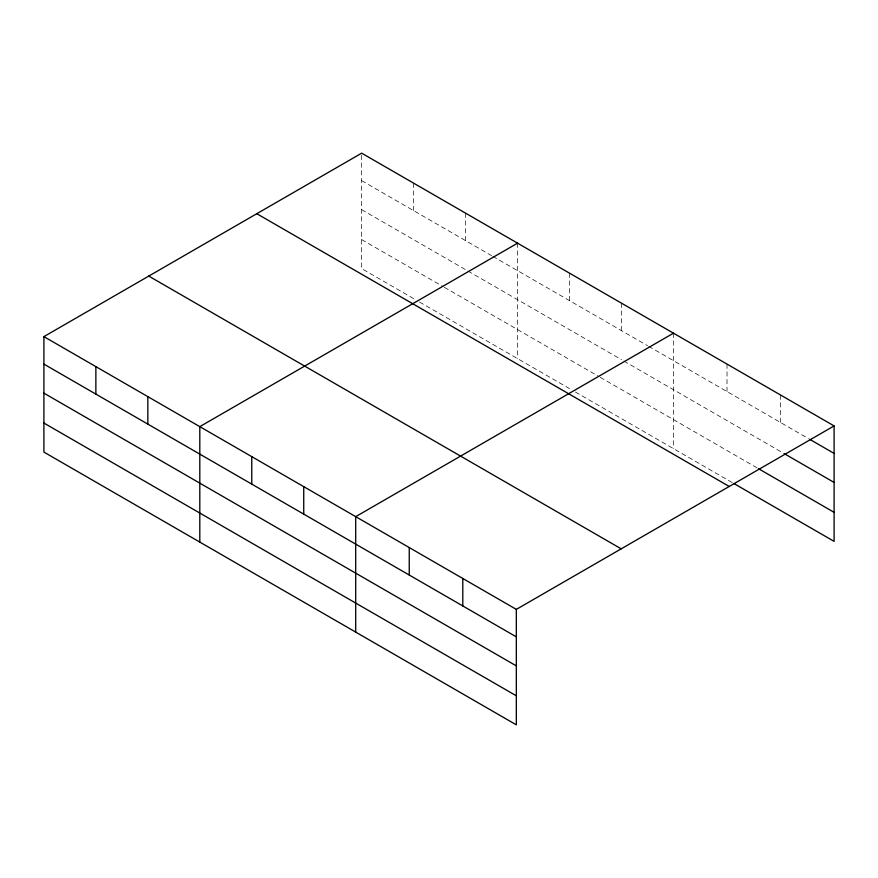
<?xml version="1.0" encoding="UTF-8"?>
<svg xmlns="http://www.w3.org/2000/svg" width="878" height="878" viewBox="0 0 878 878"><rect width="100%" height="100%" fill="white"/><g stroke="black" fill="none" stroke-linecap="round" stroke-linejoin="round"><path stroke-width="0.66" stroke-dasharray="4.39 3.29" d="M413.637 298.619L361.67 268.613L361.67 153.167M361.67 180.638L491.592 255.652M492.767 256.332L647.492 345.658M648.666 346.338L808.495 438.616M361.67 209.666L465.603 269.678M467.963 271.039L621.503 359.684M623.863 361.056L782.891 452.861M361.67 239.584L443.16 286.634M444.345 287.315L599.07 376.64M600.245 377.32L757.275 467.985M419.541 302.032L569.537 388.625M575.441 392.038L732.834 482.911M780.553 395.012L780.553 422.483M727.017 364.096L727.017 391.566M673.47 333.19L673.47 448.636M621.503 303.184L621.503 330.655M569.537 273.179L569.537 300.649M517.57 243.173L517.57 358.619M465.603 213.178L465.603 240.649M413.637 183.173L413.637 210.643"/><path stroke-width="1.32" d="M733.997 483.58L834.1 541.375L834.1 425.918L361.67 153.167L43.9 336.625L43.9 452.082L516.33 724.833L516.33 609.387L43.9 336.625M517.57 243.173L199.8 426.642L199.8 542.088M673.47 333.19L355.7 516.648L355.7 632.094M516.33 609.387L834.1 425.918M809.659 439.285L834.1 453.399M784.054 453.531L834.1 482.428M758.438 468.654L834.1 512.335M256.804 213.705L729.234 486.467M148.766 276.087L621.196 548.838M43.9 364.107L516.33 636.857M43.9 393.135L516.33 665.886M43.9 423.042L516.33 695.804M462.794 578.47L462.794 605.941M409.247 547.565L409.247 575.035M303.733 486.642L303.733 514.113M251.766 456.637L251.766 484.118M147.833 396.636L147.833 424.107M95.867 366.631L95.867 394.101"/></g></svg>
